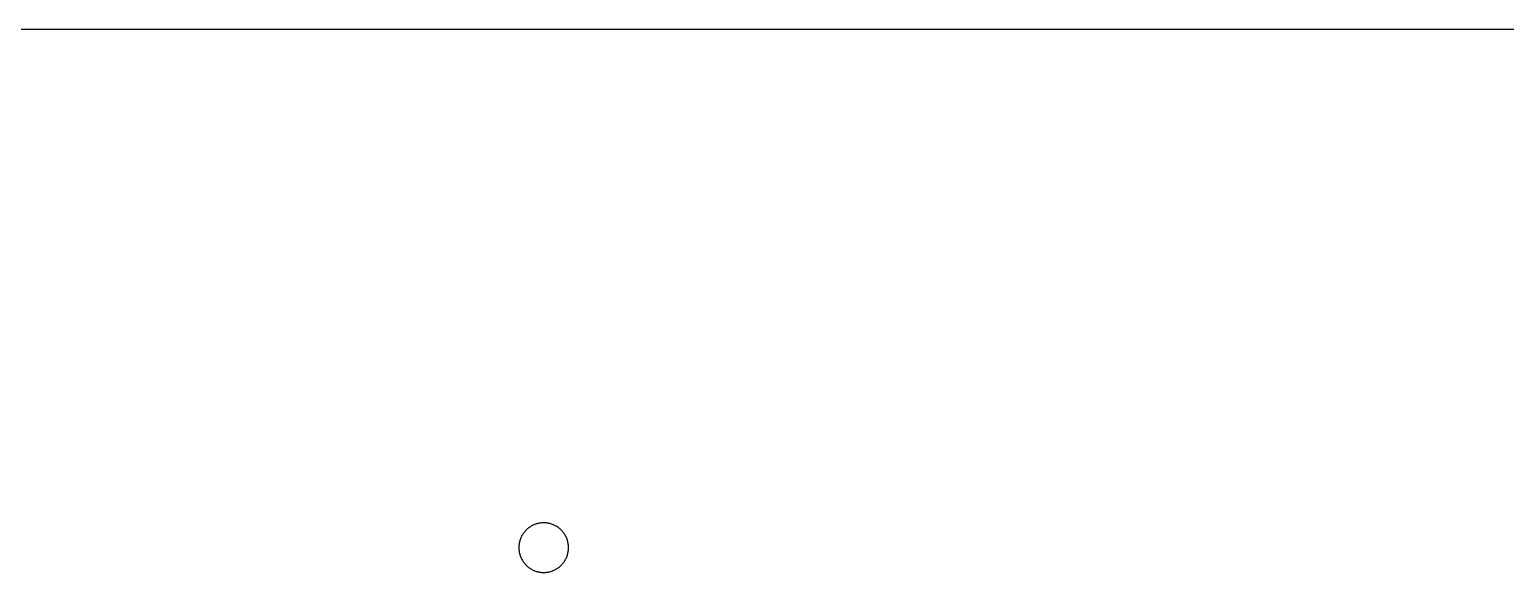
# Model space of a CAD drawing. Header units: millimetres. Extents: x -542 to -281, y -114 to -5.
# Drawn here: x -477 to -411.6, y -28.9 to -4.9 of the extents above; entities that cross this region are included whole.
import ezdxf

# ---------------------------------------------------------------- set-up
doc = ezdxf.new("R2010")
doc.units = ezdxf.units.MM
doc.layers.add('bottom_plate', color=18, linetype='Continuous', true_color=0x000000)

msp = doc.modelspace()

# ---------------------------------------------------------------- linework, layer by layer
at = {"layer": 'bottom_plate'}
for p, q in [((-282.863, -4.854, 0.2), (-540.415, -4.854, 0.2)), ((-454.685, -26.795, 0.2), (-454.719, -26.811, 0.2)), ((-454.649, -26.781, 0.2), (-454.685, -26.795, 0.2)), ((-454.613, -26.767, 0.2), (-454.649, -26.781, 0.2)), ((-454.577, -26.755, 0.2), (-454.613, -26.767, 0.2)), ((-454.541, -26.744, 0.2), (-454.577, -26.755, 0.2)), ((-454.504, -26.735, 0.2), (-454.541, -26.744, 0.2)), ((-454.466, -26.727, 0.2), (-454.504, -26.735, 0.2)), ((-454.429, -26.72, 0.2), (-454.466, -26.727, 0.2)), ((-454.391, -26.714, 0.2), (-454.429, -26.72, 0.2)), ((-454.353, -26.71, 0.2), (-454.391, -26.714, 0.2)), ((-454.315, -26.707, 0.2), (-454.353, -26.71, 0.2)), ((-454.277, -26.705, 0.2), (-454.315, -26.707, 0.2)), ((-454.239, -26.705, 0.2), (-454.277, -26.705, 0.2)), ((-454.2, -26.706, 0.2), (-454.239, -26.705, 0.2)), ((-454.162, -26.708, 0.2), (-454.2, -26.706, 0.2)), ((-454.124, -26.712, 0.2), (-454.162, -26.708, 0.2)), ((-454.086, -26.717, 0.2), (-454.124, -26.712, 0.2)), ((-454.049, -26.723, 0.2), (-454.086, -26.717, 0.2)), ((-454.011, -26.731, 0.2), (-454.049, -26.723, 0.2)), ((-453.974, -26.74, 0.2), (-454.011, -26.731, 0.2)), ((-453.937, -26.75, 0.2), (-453.974, -26.74, 0.2)), ((-453.901, -26.761, 0.2), (-453.937, -26.75, 0.2)), ((-453.865, -26.774, 0.2), (-453.901, -26.761, 0.2)), ((-453.829, -26.788, 0.2), (-453.865, -26.774, 0.2)), ((-453.794, -26.803, 0.2), (-453.829, -26.788, 0.2)), ((-453.76, -26.819, 0.2), (-453.794, -26.803, 0.2)), ((-455.289, -27.449, 0.2), (-455.301, -27.485, 0.2)), ((-455.276, -27.413, 0.2), (-455.289, -27.449, 0.2)), ((-455.262, -27.377, 0.2), (-455.276, -27.413, 0.2)), ((-455.246, -27.342, 0.2), (-455.262, -27.377, 0.2)), ((-455.23, -27.308, 0.2), (-455.246, -27.342, 0.2)), ((-455.212, -27.274, 0.2), (-455.23, -27.308, 0.2)), ((-455.193, -27.241, 0.2), (-455.212, -27.274, 0.2)), ((-455.173, -27.209, 0.2), (-455.193, -27.241, 0.2)), ((-455.151, -27.177, 0.2), (-455.173, -27.209, 0.2)), ((-455.129, -27.146, 0.2), (-455.151, -27.177, 0.2)), ((-455.106, -27.116, 0.2), (-455.129, -27.146, 0.2)), ((-455.081, -27.086, 0.2), (-455.106, -27.116, 0.2)), ((-455.056, -27.058, 0.2), (-455.081, -27.086, 0.2)), ((-455.029, -27.03, 0.2), (-455.056, -27.058, 0.2)), ((-455.002, -27.004, 0.2), (-455.029, -27.03, 0.2)), ((-454.974, -26.978, 0.2), (-455.002, -27.004, 0.2)), ((-454.945, -26.953, 0.2), (-454.974, -26.978, 0.2)), ((-454.915, -26.93, 0.2), (-454.945, -26.953, 0.2)), ((-454.884, -26.907, 0.2), (-454.915, -26.93, 0.2)), ((-454.852, -26.886, 0.2), (-454.884, -26.907, 0.2)), ((-454.82, -26.865, 0.2), (-454.852, -26.886, 0.2)), ((-454.787, -26.846, 0.2), (-454.82, -26.865, 0.2)), ((-454.753, -26.828, 0.2), (-454.787, -26.846, 0.2)), ((-454.719, -26.811, 0.2), (-454.753, -26.828, 0.2)), ((-453.726, -26.837, 0.2), (-453.76, -26.819, 0.2)), ((-453.693, -26.855, 0.2), (-453.726, -26.837, 0.2)), ((-453.66, -26.875, 0.2), (-453.693, -26.855, 0.2)), ((-453.628, -26.896, 0.2), (-453.66, -26.875, 0.2)), ((-453.597, -26.918, 0.2), (-453.628, -26.896, 0.2)), ((-453.567, -26.941, 0.2), (-453.597, -26.918, 0.2)), ((-453.537, -26.966, 0.2), (-453.567, -26.941, 0.2)), ((-453.508, -26.991, 0.2), (-453.537, -26.966, 0.2)), ((-453.481, -27.017, 0.2), (-453.508, -26.991, 0.2)), ((-453.454, -27.044, 0.2), (-453.481, -27.017, 0.2)), ((-453.428, -27.072, 0.2), (-453.454, -27.044, 0.2)), ((-453.403, -27.101, 0.2), (-453.428, -27.072, 0.2)), ((-453.379, -27.131, 0.2), (-453.403, -27.101, 0.2)), ((-453.356, -27.161, 0.2), (-453.379, -27.131, 0.2)), ((-453.334, -27.193, 0.2), (-453.356, -27.161, 0.2)), ((-453.314, -27.225, 0.2), (-453.334, -27.193, 0.2)), ((-453.294, -27.258, 0.2), (-453.314, -27.225, 0.2)), ((-453.276, -27.291, 0.2), (-453.294, -27.258, 0.2)), ((-453.258, -27.325, 0.2), (-453.276, -27.291, 0.2)), ((-453.242, -27.36, 0.2), (-453.258, -27.325, 0.2)), ((-453.227, -27.395, 0.2), (-453.242, -27.36, 0.2)), ((-453.214, -27.431, 0.2), (-453.227, -27.395, 0.2)), ((-453.201, -27.467, 0.2), (-453.214, -27.431, 0.2)), ((-455.347, -27.748, 0.2), (-455.348, -27.786, 0.2)), ((-455.348, -27.786, 0.2), (-455.348, -27.824, 0.2)), ((-455.348, -27.824, 0.2), (-455.347, -27.862, 0.2)), ((-455.344, -27.71, 0.2), (-455.347, -27.748, 0.2)), ((-455.347, -27.862, 0.2), (-455.344, -27.9, 0.2)), ((-455.34, -27.672, 0.2), (-455.344, -27.71, 0.2)), ((-455.344, -27.9, 0.2), (-455.34, -27.938, 0.2)), ((-455.335, -27.634, 0.2), (-455.34, -27.672, 0.2)), ((-455.34, -27.938, 0.2), (-455.335, -27.976, 0.2)), ((-455.328, -27.596, 0.2), (-455.335, -27.634, 0.2)), ((-455.335, -27.976, 0.2), (-455.328, -28.014, 0.2)), ((-455.32, -27.559, 0.2), (-455.328, -27.596, 0.2)), ((-455.328, -28.014, 0.2), (-455.32, -28.051, 0.2)), ((-455.311, -27.522, 0.2), (-455.32, -27.559, 0.2)), ((-455.32, -28.051, 0.2), (-455.311, -28.088, 0.2)), ((-455.301, -27.485, 0.2), (-455.311, -27.522, 0.2)), ((-455.311, -28.088, 0.2), (-455.301, -28.125, 0.2)), ((-453.19, -27.503, 0.2), (-453.201, -27.467, 0.2)), ((-453.201, -28.143, 0.2), (-453.19, -28.106, 0.2)), ((-453.18, -27.54, 0.2), (-453.19, -27.503, 0.2)), ((-453.19, -28.106, 0.2), (-453.18, -28.07, 0.2)), ((-453.172, -27.577, 0.2), (-453.18, -27.54, 0.2)), ((-453.18, -28.07, 0.2), (-453.172, -28.032, 0.2)), ((-453.165, -27.615, 0.2), (-453.172, -27.577, 0.2)), ((-453.172, -28.032, 0.2), (-453.165, -27.995, 0.2)), ((-453.159, -27.653, 0.2), (-453.165, -27.615, 0.2)), ((-453.165, -27.995, 0.2), (-453.159, -27.957, 0.2)), ((-453.154, -27.691, 0.2), (-453.159, -27.653, 0.2)), ((-453.159, -27.957, 0.2), (-453.154, -27.919, 0.2)), ((-453.151, -27.729, 0.2), (-453.154, -27.691, 0.2)), ((-453.154, -27.919, 0.2), (-453.151, -27.881, 0.2)), ((-453.149, -27.767, 0.2), (-453.151, -27.729, 0.2)), ((-453.151, -27.881, 0.2), (-453.149, -27.843, 0.2)), ((-453.148, -27.805, 0.2), (-453.149, -27.767, 0.2)), ((-453.149, -27.843, 0.2), (-453.148, -27.805, 0.2)), ((-455.301, -28.125, 0.2), (-455.289, -28.161, 0.2)), ((-455.289, -28.161, 0.2), (-455.276, -28.197, 0.2)), ((-455.276, -28.197, 0.2), (-455.262, -28.232, 0.2)), ((-455.262, -28.232, 0.2), (-455.246, -28.267, 0.2)), ((-455.246, -28.267, 0.2), (-455.23, -28.302, 0.2)), ((-455.23, -28.302, 0.2), (-455.212, -28.335, 0.2)), ((-455.212, -28.335, 0.2), (-455.193, -28.369, 0.2)), ((-455.193, -28.369, 0.2), (-455.173, -28.401, 0.2)), ((-455.173, -28.401, 0.2), (-455.151, -28.433, 0.2)), ((-455.151, -28.433, 0.2), (-455.129, -28.464, 0.2)), ((-455.129, -28.464, 0.2), (-455.106, -28.494, 0.2)), ((-455.106, -28.494, 0.2), (-455.081, -28.523, 0.2)), ((-455.081, -28.523, 0.2), (-455.056, -28.552, 0.2)), ((-455.056, -28.552, 0.2), (-455.029, -28.579, 0.2)), ((-455.029, -28.579, 0.2), (-455.002, -28.606, 0.2)), ((-455.002, -28.606, 0.2), (-454.974, -28.632, 0.2)), ((-454.974, -28.632, 0.2), (-454.945, -28.656, 0.2)), ((-454.945, -28.656, 0.2), (-454.915, -28.68, 0.2)), ((-454.915, -28.68, 0.2), (-454.884, -28.703, 0.2)), ((-454.884, -28.703, 0.2), (-454.852, -28.724, 0.2)), ((-454.852, -28.724, 0.2), (-454.82, -28.745, 0.2)), ((-454.82, -28.745, 0.2), (-454.787, -28.764, 0.2)), ((-454.787, -28.764, 0.2), (-454.753, -28.782, 0.2)), ((-453.726, -28.773, 0.2), (-453.693, -28.754, 0.2)), ((-453.693, -28.754, 0.2), (-453.66, -28.734, 0.2)), ((-453.66, -28.734, 0.2), (-453.628, -28.713, 0.2)), ((-453.628, -28.713, 0.2), (-453.597, -28.691, 0.2)), ((-453.597, -28.691, 0.2), (-453.567, -28.668, 0.2)), ((-453.567, -28.668, 0.2), (-453.537, -28.644, 0.2)), ((-453.537, -28.644, 0.2), (-453.508, -28.619, 0.2)), ((-453.508, -28.619, 0.2), (-453.481, -28.593, 0.2)), ((-453.481, -28.593, 0.2), (-453.454, -28.566, 0.2)), ((-453.454, -28.566, 0.2), (-453.428, -28.538, 0.2)), ((-453.428, -28.538, 0.2), (-453.403, -28.509, 0.2)), ((-453.403, -28.509, 0.2), (-453.379, -28.479, 0.2)), ((-453.379, -28.479, 0.2), (-453.356, -28.448, 0.2)), ((-453.356, -28.448, 0.2), (-453.334, -28.417, 0.2)), ((-453.334, -28.417, 0.2), (-453.314, -28.385, 0.2)), ((-453.314, -28.385, 0.2), (-453.294, -28.352, 0.2)), ((-453.294, -28.352, 0.2), (-453.276, -28.319, 0.2)), ((-453.276, -28.319, 0.2), (-453.258, -28.285, 0.2)), ((-453.258, -28.285, 0.2), (-453.242, -28.25, 0.2)), ((-453.242, -28.25, 0.2), (-453.227, -28.215, 0.2)), ((-453.227, -28.215, 0.2), (-453.214, -28.179, 0.2)), ((-453.214, -28.179, 0.2), (-453.201, -28.143, 0.2)), ((-454.753, -28.782, 0.2), (-454.719, -28.799, 0.2)), ((-454.719, -28.799, 0.2), (-454.685, -28.815, 0.2)), ((-454.685, -28.815, 0.2), (-454.649, -28.829, 0.2)), ((-454.649, -28.829, 0.2), (-454.613, -28.842, 0.2)), ((-454.613, -28.842, 0.2), (-454.577, -28.855, 0.2)), ((-454.577, -28.855, 0.2), (-454.541, -28.865, 0.2)), ((-454.541, -28.865, 0.2), (-454.504, -28.875, 0.2)), ((-454.504, -28.875, 0.2), (-454.466, -28.883, 0.2)), ((-454.466, -28.883, 0.2), (-454.429, -28.89, 0.2)), ((-454.429, -28.89, 0.2), (-454.391, -28.896, 0.2)), ((-454.391, -28.896, 0.2), (-454.353, -28.9, 0.2)), ((-454.353, -28.9, 0.2), (-454.315, -28.903, 0.2)), ((-454.315, -28.903, 0.2), (-454.277, -28.904, 0.2)), ((-454.277, -28.904, 0.2), (-454.239, -28.905, 0.2)), ((-454.239, -28.905, 0.2), (-454.2, -28.904, 0.2)), ((-454.2, -28.904, 0.2), (-454.162, -28.902, 0.2)), ((-454.162, -28.902, 0.2), (-454.124, -28.898, 0.2)), ((-454.124, -28.898, 0.2), (-454.086, -28.893, 0.2)), ((-454.086, -28.893, 0.2), (-454.049, -28.887, 0.2)), ((-454.049, -28.887, 0.2), (-454.011, -28.879, 0.2)), ((-454.011, -28.879, 0.2), (-453.974, -28.87, 0.2)), ((-453.974, -28.87, 0.2), (-453.937, -28.86, 0.2)), ((-453.937, -28.86, 0.2), (-453.901, -28.849, 0.2)), ((-453.901, -28.849, 0.2), (-453.865, -28.836, 0.2)), ((-453.865, -28.836, 0.2), (-453.829, -28.822, 0.2)), ((-453.829, -28.822, 0.2), (-453.794, -28.807, 0.2)), ((-453.794, -28.807, 0.2), (-453.76, -28.791, 0.2)), ((-453.76, -28.791, 0.2), (-453.726, -28.773, 0.2))]:
    msp.add_line(p, q, dxfattribs=at)

doc.saveas('drawing.dxf')
